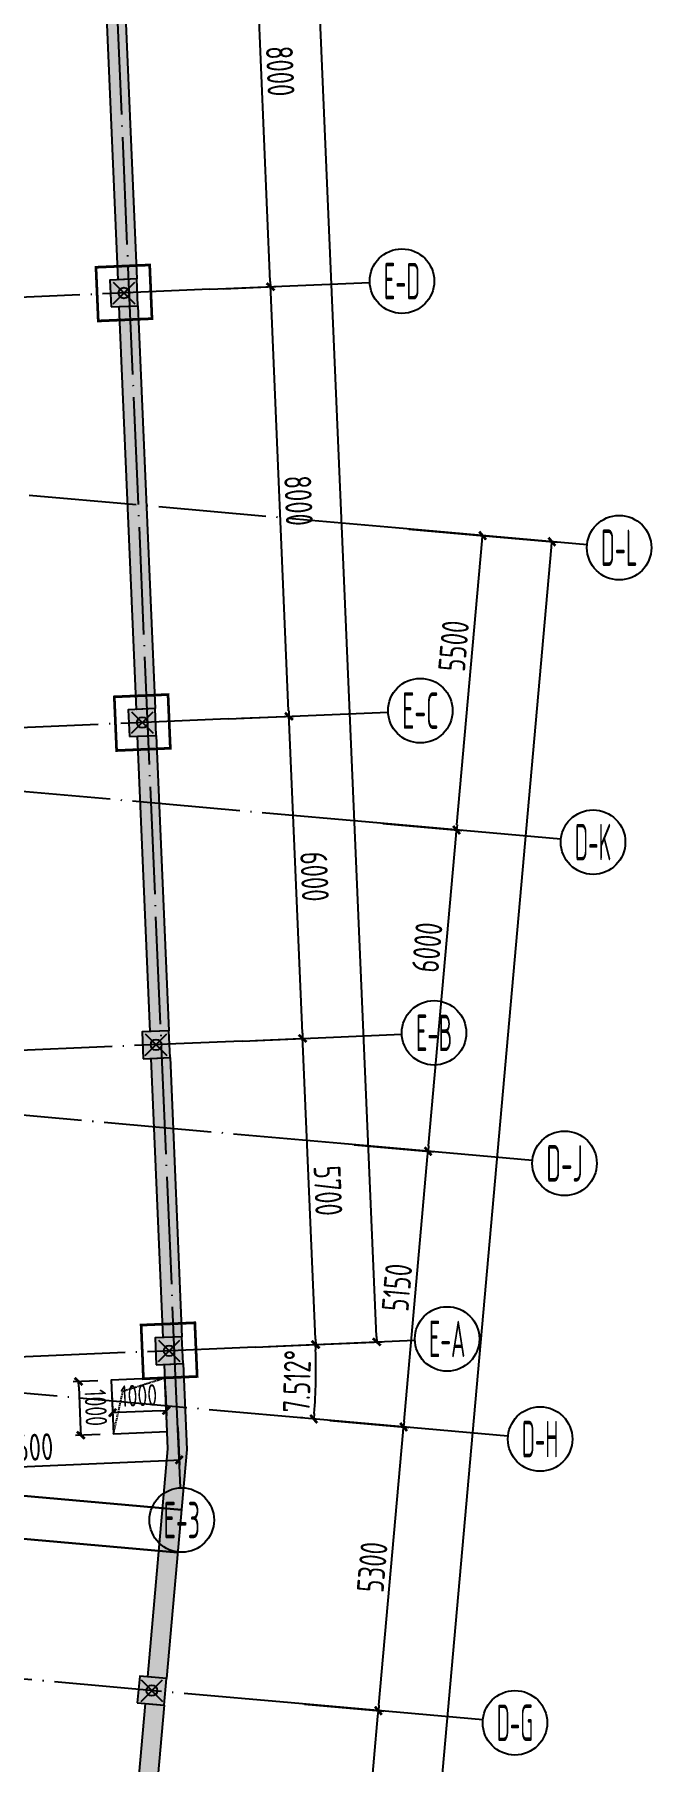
# Model space of a CAD drawing. Extents: x -57409 to 252654, y -8259 to 229119.
# Drawn here: x 215664 to 227138, y 57045 to 89177 of the extents above; entities that cross this region are included whole.
import ezdxf
from ezdxf.enums import TextEntityAlignment as Align

# ---------------------------------------------------------------- set-up
doc = ezdxf.new("R2010")
doc.units = 0
doc.header["$LTSCALE"] = 100
doc.header["$PDMODE"] = 35
doc.header["$PDSIZE"] = 200
doc.linetypes.add('DASH', pattern=[0.35, 0.25, -0.1])
doc.linetypes.add('DOTE', pattern=[2.42, 2, -0.2, 0.02, -0.2])
doc.layers.get('0').update_dxf_attribs({"linetype": 'CONTINUOUS'})
doc.layers.get('Defpoints').update_dxf_attribs({"linetype": 'CONTINUOUS'})
for name, color, linetype in [('B-TEXT', 3, 'CONTINUOUS'), ('COLU', 7, 'CONTINUOUS'), ('CT', 2, 'CONTINUOUS'), ('dim-wall', 7, 'CONTINUOUS'), ('dote', 253, 'DOTE'), ('h填实-柱墙', 254, 'CONTINUOUS'), ('JSK', 4, 'CONTINUOUS'), ('WALL', 3, 'CONTINUOUS'), ('Z-AXIS', 3, 'CONTINUOUS')]:
    doc.layers.add(name, color=color, linetype=linetype)
doc.layers.add('重心计算', color=7, linetype='CONTINUOUS', plot=False)
doc.styles.add('_TCH_AXIS', font='tssdeng.shx', dxfattribs={"width": 0.7, "bigfont": 'tssdchn.shx'})
doc.styles.add('COMPLEX', font='tssdeng.shx', dxfattribs={"width": 0.7, "bigfont": 'tssdchn.shx'})
doc.styles.add('Jgcad-DIM', font='tssdeng.shx', dxfattribs={"width": 0.7, "bigfont": 'tssdchn.shx'})
doc.styles.add('TSSD_Dimension', font='tssdeng.shx', dxfattribs={"width": 0.7})
doc.dimstyles.new('TSSD_100_100', dxfattribs={"dimtxt": 300, "dimasz": 100, "dimexe": 100, "dimexo": 250, "dimgap": 100, "dimtad": 1, "dimdec": 0, "dimzin": 0, "dimdsep": 46, "dimtxsty": 'Jgcad-DIM', "dimblk": 'ARCHTICK', "dimblk1": 'ARCHTICK', "dimblk2": 'ARCHTICK', "dimsah": 1, "dimcen": 0, "dimdle": 100, "dimclre": 7, "dimclrt": 7, "dimadec": 3, "dimazin": 0, "dimtfac": 1, "dimtdec": 0, "dimtix": 1, "dimtmove": 2, "dimatfit": 3, "dimfxl": 1, "dimtolj": 1, "dimtzin": 0, "dimarcsym": 0})
doc.dimstyles.new('TSSD_100_100$0', dxfattribs={"dimtxt": 300, "dimasz": 100, "dimexe": 100, "dimexo": 250, "dimgap": 100, "dimtad": 1, "dimdec": 0, "dimzin": 0, "dimdsep": 46, "dimtxsty": 'TSSD_Dimension', "dimblk": '_tsdbk', "dimblk1": '_tsdbk', "dimblk2": '_tsdbk', "dimsah": 1, "dimcen": 0, "dimdle": 100, "dimclrt": 7, "dimadec": 0, "dimazin": 0, "dimtfac": 1, "dimtdec": 0, "dimtix": 1, "dimtmove": 2, "dimatfit": 3, "dimldrblk": '_tsdbk', "dimfxl": 1, "dimtolj": 1, "dimtzin": 0, "dimarcsym": 0})

# ---------------------------------------------------------------- blocks, each defined once
blk = doc.blocks.new('_tsdbk')
blk.add_line((-1, 0), (0, 0))
at = {"const_width": 0.5}
blk.add_lwpolyline([(-0.7, -0.7), (0.7, 0.7)], dxfattribs=at)
blk = doc.blocks.new('*D11')
at = {"layer": 'Defpoints', "color": 0}
for p in [(222375, 79998), (223998, 79854), (221889, 74520)]:
    blk.add_point(p, dxfattribs=at)
at = {"layer": 'Z-AXIS', "color": 0, "lineweight": -2}
for p, q in [((222624, 79976), (224098, 79846)), ((223521, 74475), (223990, 79755)), ((222139, 74498), (223612, 74367))]:
    blk.add_line(p, q, dxfattribs=at)
at = {"layer": 'Z-AXIS', "color": 0, "lineweight": -2, "xscale": 100, "yscale": 100, "zscale": 100}
for p, rotation in [((223998, 79854), 84.93164578912575), ((223513, 74376), 264.9316457891258)]:
    blk.add_blockref('_tsdbk', p, dxfattribs=dict(at, rotation=rotation))
at = {"layer": 'Z-AXIS', "color": 7, "insert": (223460, 77801), "char_height": 500, "attachment_point": 5, "rotation": 84.9316, "style": 'TSSD_Dimension'}
blk.add_mtext('\\A1;5500', dxfattribs=at)
blk = doc.blocks.new('*D12')
at = {"layer": 'Defpoints', "color": 0}
for p in [(222375, 79998), (225287, 79740), (217234, 22026)]:
    blk.add_point(p, dxfattribs=at)
at = {"layer": 'Z-AXIS', "color": 0, "lineweight": -2}
for p, q in [((222624, 79976), (225387, 79731)), ((220154, 21867), (225278, 79640)), ((217483, 22004), (220245, 21759))]:
    blk.add_line(p, q, dxfattribs=at)
at = {"layer": 'Z-AXIS', "color": 0, "lineweight": -2, "xscale": 100, "yscale": 100, "zscale": 100}
for p, rotation in [((225287, 79740), 84.93164578912575), ((220145, 21768), 264.9316457891258)]:
    blk.add_blockref('_tsdbk', p, dxfattribs=dict(at, rotation=rotation))
at = {"layer": 'Z-AXIS', "color": 7, "insert": (222368, 50785), "char_height": 500, "attachment_point": 5, "rotation": 84.9316, "style": 'TSSD_Dimension'}
blk.add_mtext('\\A1;58200', dxfattribs=at)
blk = doc.blocks.new('*D42')
at = {"layer": 'Defpoints', "color": 0}
for p in [(220436, 58134), (222059, 57990), (219906, 52158)]:
    blk.add_point(p, dxfattribs=at)
at = {"layer": 'Z-AXIS', "color": 0, "lineweight": -2}
for p, q in [((220685, 58112), (222159, 57981)), ((221538, 52113), (222050, 57891)), ((220155, 52136), (221629, 52005))]:
    blk.add_line(p, q, dxfattribs=at)
at = {"layer": 'Z-AXIS', "color": 0, "lineweight": -2, "xscale": 100, "yscale": 100, "zscale": 100}
for p, rotation in [((222059, 57990), 84.93164578912575), ((221529, 52014), 264.9316457891258)]:
    blk.add_blockref('_tsdbk', p, dxfattribs=dict(at, rotation=rotation))
at = {"layer": 'Z-AXIS', "color": 7, "insert": (221446, 55033), "char_height": 500, "attachment_point": 5, "rotation": 84.9316, "style": 'TSSD_Dimension'}
blk.add_mtext('\\A1;6000', dxfattribs=at)
blk = doc.blocks.new('*D45')
at = {"layer": 'Defpoints', "color": 0}
for p in [(221359, 68543), (222983, 68399), (220904, 63413)]:
    blk.add_point(p, dxfattribs=at)
at = {"layer": 'Z-AXIS', "color": 0, "lineweight": -2}
for p, q in [((221608, 68521), (223082, 68391)), ((222536, 63369), (222974, 68300)), ((221153, 63391), (222627, 63261))]:
    blk.add_line(p, q, dxfattribs=at)
at = {"layer": 'Z-AXIS', "color": 0, "lineweight": -2, "xscale": 100, "yscale": 100, "zscale": 100}
for p, rotation in [((222983, 68399), 84.93164578912575), ((222528, 63269), 264.9316457891258)]:
    blk.add_blockref('_tsdbk', p, dxfattribs=dict(at, rotation=rotation))
at = {"layer": 'Z-AXIS', "color": 7, "insert": (222406, 65865), "char_height": 500, "attachment_point": 5, "rotation": 84.9316, "style": 'TSSD_Dimension'}
blk.add_mtext('\\A1;5150', dxfattribs=at)
blk = doc.blocks.new('*D46')
at = {"layer": 'Defpoints', "color": 0}
for p in [(220904, 63413), (222528, 63269), (220436, 58134)]:
    blk.add_point(p, dxfattribs=at)
at = {"layer": 'Z-AXIS', "color": 0, "lineweight": -2}
for p, q in [((221153, 63391), (222627, 63261)), ((222068, 58090), (222519, 63170)), ((220685, 58112), (222159, 57981))]:
    blk.add_line(p, q, dxfattribs=at)
at = {"layer": 'Z-AXIS', "color": 0, "lineweight": -2, "xscale": 100, "yscale": 100, "zscale": 100}
for p, rotation in [((222528, 63269), 84.93164578912575), ((222059, 57990), 264.9316457891258)]:
    blk.add_blockref('_tsdbk', p, dxfattribs=dict(at, rotation=rotation))
at = {"layer": 'Z-AXIS', "color": 7, "insert": (221945, 60661), "char_height": 500, "attachment_point": 5, "rotation": 84.9316, "style": 'TSSD_Dimension'}
blk.add_mtext('\\A1;5300', dxfattribs=at)
blk = doc.blocks.new('_AXISO')
blk.add_circle((0, 0), 0.5)
at = {"layer": 'B-TEXT', "style": 'COMPLEX', "width": 1.450893}
blk.add_attdef('A', text='', height=0.56, dxfattribs=at).set_placement((0.249375, -0.28), (0.749375, -0.28), align=Align.FIT)
blk = doc.blocks.new('*D47')
at = {"layer": 'Defpoints', "color": 0}
for p in [(221889, 74520), (223513, 74376), (221359, 68543)]:
    blk.add_point(p, dxfattribs=at)
at = {"layer": 'Z-AXIS', "color": 0, "lineweight": -2}
for p, q in [((222139, 74498), (223612, 74367)), ((222991, 68499), (223504, 74276)), ((221608, 68521), (223082, 68391))]:
    blk.add_line(p, q, dxfattribs=at)
at = {"layer": 'Z-AXIS', "color": 0, "lineweight": -2, "xscale": 100, "yscale": 100, "zscale": 100}
for p, rotation in [((223513, 74376), 84.93164578912575), ((222983, 68399), 264.9316457891258)]:
    blk.add_blockref('_tsdbk', p, dxfattribs=dict(at, rotation=rotation))
at = {"layer": 'Z-AXIS', "color": 7, "insert": (222967, 72193), "char_height": 500, "attachment_point": 5, "rotation": 84.9316, "style": 'TSSD_Dimension'}
blk.add_mtext('\\A1;6000', dxfattribs=at)
blk = doc.blocks.new('*D53')
at = {"layer": 'Defpoints', "color": 0}
for p in [(219522, 70450), (220650, 70498), (219766, 64755)]:
    blk.add_point(p, dxfattribs=at)
at = {"layer": 'Z-AXIS', "color": 0, "lineweight": -2}
for p, q in [((219772, 70460), (220750, 70502)), ((220889, 64903), (220655, 70398)), ((220015, 64765), (220993, 64807))]:
    blk.add_line(p, q, dxfattribs=at)
at = {"layer": 'Z-AXIS', "color": 0, "lineweight": -2, "xscale": 100, "yscale": 100, "zscale": 100}
for p, rotation in [((220650, 70498), 92.44398534450973), ((220893, 64803), 272.4439853445098)]:
    blk.add_blockref('_tsdbk', p, dxfattribs=dict(at, rotation=rotation))
at = {"layer": 'Z-AXIS', "color": 7, "insert": (221122, 67665), "char_height": 500, "attachment_point": 5, "rotation": 272.444, "style": 'TSSD_Dimension'}
blk.add_mtext('\\A1;5700', dxfattribs=at)
blk = doc.blocks.new('*D54')
at = {"layer": 'Defpoints', "color": 0}
for p in [(220395, 76492), (219267, 76444), (219522, 70450)]:
    blk.add_point(p, dxfattribs=at)
at = {"layer": 'Z-AXIS', "color": 0, "lineweight": -2}
for p, q in [((219516, 76455), (220494, 76497)), ((220646, 70598), (220399, 76392)), ((219772, 70460), (220750, 70502))]:
    blk.add_line(p, q, dxfattribs=at)
at = {"layer": 'Z-AXIS', "color": 0, "lineweight": -2, "xscale": 100, "yscale": 100, "zscale": 100}
for p, rotation in [((220395, 76492), 92.44398534450973), ((220650, 70498), 272.4439853445098)]:
    blk.add_blockref('_tsdbk', p, dxfattribs=dict(at, rotation=rotation))
at = {"layer": 'Z-AXIS', "color": 7, "insert": (220872, 73510), "char_height": 500, "attachment_point": 5, "rotation": 272.444, "style": 'TSSD_Dimension'}
blk.add_mtext('\\A1;6000', dxfattribs=at)
blk = doc.blocks.new('*D55')
at = {"layer": 'Defpoints', "color": 0}
for p in [(218925, 84437), (220053, 84485), (219267, 76444)]:
    blk.add_point(p, dxfattribs=at)
at = {"layer": 'Z-AXIS', "color": 0, "lineweight": -2}
for p, q in [((219175, 84447), (220153, 84489)), ((220390, 76592), (220058, 84385)), ((219516, 76455), (220494, 76497))]:
    blk.add_line(p, q, dxfattribs=at)
at = {"layer": 'Z-AXIS', "color": 0, "lineweight": -2, "xscale": 100, "yscale": 100, "zscale": 100}
for p, rotation in [((220053, 84485), 92.44398534450973), ((220395, 76492), 272.4439853445098)]:
    blk.add_blockref('_tsdbk', p, dxfattribs=dict(at, rotation=rotation))
at = {"layer": 'Z-AXIS', "color": 7, "insert": (220574, 80504), "char_height": 500, "attachment_point": 5, "rotation": 272.444, "style": 'TSSD_Dimension'}
blk.add_mtext('\\A1;8000', dxfattribs=at)
blk = doc.blocks.new('*D56')
at = {"layer": 'Defpoints', "color": 0}
for p in [(218584, 92430), (219712, 92478), (218925, 84437)]:
    blk.add_point(p, dxfattribs=at)
at = {"layer": 'Z-AXIS', "color": 0, "lineweight": -2}
for p, q in [((218834, 92440), (219812, 92482)), ((220049, 84585), (219717, 92378)), ((219175, 84447), (220153, 84489))]:
    blk.add_line(p, q, dxfattribs=at)
at = {"layer": 'Z-AXIS', "color": 0, "lineweight": -2, "xscale": 100, "yscale": 100, "zscale": 100}
for p, rotation in [((219712, 92478), 92.44398534450973), ((220053, 84485), 272.4439853445098)]:
    blk.add_blockref('_tsdbk', p, dxfattribs=dict(at, rotation=rotation))
at = {"layer": 'Z-AXIS', "color": 7, "insert": (220233, 88496), "char_height": 500, "attachment_point": 5, "rotation": 272.444, "style": 'TSSD_Dimension'}
blk.add_mtext('\\A1;8000', dxfattribs=at)
blk = doc.blocks.new('*D67')
at = {"layer": 'Defpoints', "color": 0}
for p in [(217594, 168757), (215331, 168660), (219766, 64755)]:
    blk.add_point(p, dxfattribs=at)
at = {"layer": 'Z-AXIS', "color": 0, "lineweight": -2}
for p, q in [((215580, 168671), (217694, 168761)), ((222025, 64951), (217598, 168657)), ((220015, 64765), (222129, 64856))]:
    blk.add_line(p, q, dxfattribs=at)
at = {"layer": 'Z-AXIS', "color": 0, "lineweight": -2, "xscale": 100, "yscale": 100, "zscale": 100}
for p, rotation in [((217594, 168757), 92.44398534450973), ((222029, 64851), 272.4439853445098)]:
    blk.add_blockref('_tsdbk', p, dxfattribs=dict(at, rotation=rotation))
at = {"layer": 'Z-AXIS', "color": 7, "insert": (219430, 117545), "char_height": 500, "attachment_point": 5, "rotation": 272.444, "style": 'TSSD_Dimension'}
blk.add_mtext('\\A1;104000', dxfattribs=at)
blk = doc.blocks.new('*D69')
at = {"layer": 'Defpoints', "color": 0}
for p in [(218317, 63509), (212722, 63270), (218354, 62657)]:
    blk.add_point(p, dxfattribs=at)
at = {"layer": 'Z-AXIS', "color": 0, "lineweight": -2}
for p, q in [((212733, 63020), (212763, 62318)), ((218328, 63259), (218358, 62557)), ((212859, 62422), (218254, 62652))]:
    blk.add_line(p, q, dxfattribs=at)
at = {"layer": 'Z-AXIS', "color": 0, "lineweight": -2, "xscale": 100, "yscale": 100, "zscale": 100}
for p, rotation in [((218354, 62657), 2.44398534784623), ((212759, 62418), 182.4439853478462)]:
    blk.add_blockref('_tsdbk', p, dxfattribs=dict(at, rotation=rotation))
at = {"layer": 'Z-AXIS', "color": 7, "insert": (215541, 62887), "char_height": 500, "attachment_point": 5, "rotation": 2.444, "style": 'TSSD_Dimension'}
blk.add_mtext('\\A1;5600', dxfattribs=at)
blk = doc.blocks.new('*D125')
at = {"layer": 'Defpoints', "color": 0}
for p in [(219766, 64755), (222738, 64882), (220888, 63879), (220904, 63413), (224470, 63097)]:
    blk.add_point(p, dxfattribs=at)
at = {"layer": 'Z-AXIS', "color": 7, "lineweight": -2}
blk.add_line((220655, 63436), (220608, 63440), dxfattribs=at)
at = {"layer": 'Z-AXIS', "color": 0, "lineweight": -2}
blk.add_arc((210324, 64352), 10574, 355.4735, 1.9021, dxfattribs=at)
at = {"layer": 'Z-AXIS', "color": 0, "lineweight": -2, "xscale": 100, "yscale": 100, "zscale": 100}
for p, rotation in [((220889, 64803), 92.17305872995139), ((220857, 63418), 265.2025724012376)]:
    blk.add_blockref('_tsdbk', p, dxfattribs=dict(at, rotation=rotation))
at = {"layer": 'Z-AXIS', "color": 7, "insert": (220546, 64118), "char_height": 500, "attachment_point": 5, "rotation": 88.6878, "style": 'Jgcad-DIM'}
blk.add_mtext('\\A1;7.512°', dxfattribs=at)
blk = doc.blocks.new('*D2810')
at = {"layer": 'Defpoints', "color": 0}
for p in [(217089, 64140), (218088, 64183), (217115, 63534)]:
    blk.add_point(p, dxfattribs=at)
at = {"layer": 'dim-wall', "color": 0, "lineweight": -2}
for p, q in [((217100, 63890), (217119, 63434)), ((218099, 63933), (218118, 63476)), ((218014, 63572), (217215, 63538))]:
    blk.add_line(p, q, dxfattribs=at)
at = {"layer": 'dim-wall', "color": 0, "lineweight": -2, "xscale": 100, "yscale": 100, "zscale": 100}
for p, rotation in [((217115, 63534), 182.4), ((218114, 63576), 2.399999999999975)]:
    blk.add_blockref('_tsdbk', p, dxfattribs=dict(at, rotation=rotation))
at = {"layer": 'dim-wall', "color": 7, "insert": (217602, 63855), "char_height": 400, "attachment_point": 5, "rotation": 2.4, "style": 'TSSD_Dimension'}
blk.add_mtext('\\A1;1000', dxfattribs=at)
blk = doc.blocks.new('*D2811')
at = {"layer": 'Defpoints', "color": 0}
for p in [(217089, 64140), (216524, 63116), (217132, 63141)]:
    blk.add_point(p, dxfattribs=at)
at = {"layer": 'dim-wall', "color": 0, "lineweight": -2}
for p, q in [((216840, 64130), (216383, 64110)), ((216487, 64015), (216520, 63215)), ((216882, 63131), (216424, 63111))]:
    blk.add_line(p, q, dxfattribs=at)
at = {"layer": 'dim-wall', "color": 0, "lineweight": -2, "xscale": 100, "yscale": 100, "zscale": 100}
for p, rotation in [((216483, 64115), 92.39999999999999), ((216524, 63116), 272.4)]:
    blk.add_blockref('_tsdbk', p, dxfattribs=dict(at, rotation=rotation))
at = {"layer": 'dim-wall', "color": 7, "insert": (216803, 63628), "char_height": 400, "attachment_point": 5, "rotation": 272.4, "style": 'TSSD_Dimension'}
blk.add_mtext('\\A1;1000', dxfattribs=at)
blk = doc.blocks.new('后浇带现场')
at = {"color": 6, "lineweight": 30}
for points in [[(821257, 720830), (821257, 688843), (805860, 662656), (825600, 651049), (814026, 631365), (812236, 611185), (845904, 608199)], [(822057, 720830), (822057, 688625), (806955, 662940), (826695, 651333), (814807, 631115), (813104, 611911), (845975, 608996)]]:
    blk.add_lwpolyline(points, dxfattribs=at)

msp = doc.modelspace()

# ---------------------------------------------------------------- hatches: boundary and pattern name
at = {"layer": 'h填实-柱墙'}
for points in [[(216896.5, 92107.3), (217246.2, 92122.2), (217566.1, 84629), (217216.4, 84614.1)], [(217087.8, 84108.2), (217587.4, 84129.5), (217566.1, 84629), (217066.5, 84607.7)], [(217237.7, 84114.6), (217587.4, 84129.5), (217907.2, 76636.3), (217557.5, 76621.4)], [(217429, 76115.4), (217928.5, 76136.8), (217907.2, 76636.3), (217407.6, 76615)], [(217578.8, 76121.8), (217928.5, 76136.8), (218163, 70641.8), (217813.4, 70626.8)], [(217684.8, 70120.9), (218184.4, 70142.2), (218163, 70641.8), (217663.5, 70620.4)], [(217834.7, 70127.3), (218184.4, 70142.2), (218406.1, 64946.9), (218056.4, 64932)], [(217927.9, 64426.1), (218427.4, 64447.4), (218406.1, 64946.9), (217906.6, 64925.6)], [(218427.4, 64447.4), (218495.5, 62852.6), (218117.5, 58590.8), (217768.9, 58621.7), (218144.8, 62860.7), (218077.8, 64432.5)], [(217575.3, 58136.9), (218073.3, 58092.7), (218117.5, 58590.8), (217619.5, 58635)], [(217724.7, 58123.7), (218073.3, 58092.7), (217596.3, 52713.9), (217247.6, 52744.8)]]:
    msp.add_hatch(color=256, dxfattribs=at).paths.add_polyline_path(points)

# ---------------------------------------------------------------- linework, layer by layer
at = {"layer": 'COLU'}
for points in [[(217087.8, 84108.2), (217587.4, 84129.5), (217566.1, 84629), (217066.5, 84607.7)], [(217429, 76115.4), (217928.5, 76136.8), (217907.2, 76636.3), (217407.6, 76615)], [(217684.8, 70120.9), (218184.4, 70142.2), (218163, 70641.8), (217663.5, 70620.4)], [(217927.9, 64426.1), (218427.4, 64447.4), (218406.1, 64946.9), (217906.6, 64925.6)], [(217575.3, 58136.9), (218073.3, 58092.7), (218117.5, 58590.8), (217619.5, 58635)]]:
    msp.add_lwpolyline(points, close=True, dxfattribs=at)
at = {"layer": 'CT', "const_width": 50}
for points in [[(216848.7, 83847.7), (217847.8, 83890.4), (217805.2, 84889.5), (216806.1, 84846.8)], [(217189.9, 75855), (218188.9, 75897.6), (218146.3, 76896.7), (217147.2, 76854.1)], [(217688.8, 64165.6), (218687.9, 64208.3), (218645.2, 65207.4), (217646.1, 65164.7)]]:
    msp.add_lwpolyline(points, close=True, dxfattribs=at)
at = {"layer": 'dote', "ltscale": 10}
for p, q in [((218317.3, 63509), (213521.9, 175862.7)), ((222375.4, 79998.3), (142777.6, 87057.9)), ((218925.5, 84436.8), (205837.4, 83878.2)), ((221889.5, 74519.8), (151316.5, 80779)), ((219266.6, 76444.1), (206178.5, 75885.5)), ((221359.4, 68543.3), (150786.5, 74802.5)), ((219522.5, 70449.6), (206434.4, 69890.9)), ((220904.5, 63413.4), (143159.6, 70308.7)), ((220436.2, 58134.2), (142691.4, 65029.4)), ((219765.5, 64754.7), (212672, 64452))]:
    msp.add_line(p, q, dxfattribs=at)
at = {"layer": 'JSK'}
msp.add_lwpolyline([(218088.4, 64182.7), (217089.3, 64140.1), (217132, 63141), (218131, 63183.6)], close=True, dxfattribs=at)
at = {"layer": 'JSK', "linetype": 'DASH'}
msp.add_lwpolyline([(217132, 63141), (217308.6, 63936.2), (218088.4, 64182.7)], dxfattribs=at)
at = {"layer": 'WALL'}
for points in [[(216896.5, 92107.3), (217246.2, 92122.2), (217566.1, 84629), (217216.4, 84614.1)], [(217237.7, 84114.6), (217587.4, 84129.5), (217907.2, 76636.3), (217557.5, 76621.4)], [(217578.8, 76121.8), (217928.5, 76136.8), (218163, 70641.8), (217813.4, 70626.8)], [(217834.7, 70127.3), (218184.4, 70142.2), (218406.1, 64946.9), (218056.4, 64932)], [(218427.4, 64447.4), (218495.5, 62852.6), (218117.5, 58590.8), (217768.9, 58621.7), (218144.8, 62860.7), (218077.8, 64432.5)], [(217724.7, 58123.7), (218073.3, 58092.7), (217596.3, 52713.9), (217247.6, 52744.8)]]:
    msp.add_lwpolyline(points, close=True, dxfattribs=at)
at = {"layer": 'Z-AXIS'}
for p, q in [((218925.5, 84436.8), (221898.2, 84563.7)), ((225940.8, 79682.1), (222375.4, 79998.3)), ((219266.6, 76444.1), (222239.3, 76571)), ((225454.9, 74203.6), (221889.5, 74519.8)), ((219522.5, 70449.6), (222495.2, 70576.4)), ((224924.8, 68227.1), (221359.4, 68543.3)), ((219765.5, 64754.7), (222738.3, 64881.6)), ((218375.9, 62136.1), (218317.3, 63509)), ((224469.9, 63097.2), (220904.5, 63413.4)), ((224001.6, 57817.9), (220436.2, 58134.2))]:
    msp.add_line(p, q, dxfattribs=at)
at = {"layer": '重心计算', "color": 5}
for p in [(217326.9, 84368.6), (217326.9, 84368.6), (217668.1, 76375.9), (217668.1, 76375.9), (217923.9, 70381.3), (217923.9, 70381.3), (218167, 64686.5), (218167, 64686.5), (217846.4, 58363.9), (217846.4, 58363.9)]:
    msp.add_point(p, dxfattribs=at)

# ---------------------------------------------------------------- block references
at = {"color": 3, "lineweight": 30}
msp.add_blockref('后浇带现场', (-627579.1, -547267.4), dxfattribs=at)
at = {"layer": 'Z-AXIS'}
ref = msp.add_blockref('_AXISO', (222497.7, 84589.3), dxfattribs=dict(at, xscale=1199.999999999998, yscale=1200, zscale=1200, rotation=359.9996457873818))
ref.add_attrib('A', 'E-D', dxfattribs={"color": 7, "height": 678.82, "rotation": 359.99965, "style": '_TCH_AXIS', "width": 0.440678}).set_placement((222158.2, 84249.9), (222837.1, 84249.9), align=Align.FIT)
ref = msp.add_blockref('_AXISO', (226538.4, 79629.1), dxfattribs=dict(at, xscale=1199.999999999998, yscale=1200, zscale=1200, rotation=359.9996457873818))
ref.add_attrib('A', 'D-L', dxfattribs={"color": 7, "height": 678.82, "rotation": 359.99965, "style": '_TCH_AXIS', "width": 0.440678}).set_placement((226199, 79289.7), (226877.9, 79289.7), align=Align.FIT)
ref = msp.add_blockref('_AXISO', (222838.8, 76596.6), dxfattribs=dict(at, xscale=1199.999999999998, yscale=1200, zscale=1200, rotation=359.9996457873818))
ref.add_attrib('A', 'E-C', dxfattribs={"color": 7, "height": 678.82, "rotation": 359.99965, "style": '_TCH_AXIS', "width": 0.433333}).set_placement((222499.4, 76257.2), (223178.2, 76257.2), align=Align.FIT)
ref = msp.add_blockref('_AXISO', (226052.6, 74150.6), dxfattribs=dict(at, xscale=1199.999999999998, yscale=1200, zscale=1200, rotation=359.9996457873818))
ref.add_attrib('A', 'D-K', dxfattribs={"color": 7, "height": 678.82, "rotation": 359.99965, "style": '_TCH_AXIS', "width": 0.42623}).set_placement((225713.1, 73811.2), (226392, 73811.2), align=Align.FIT)
ref = msp.add_blockref('_AXISO', (223094.7, 70602), dxfattribs=dict(at, xscale=1199.999999999998, yscale=1200, zscale=1200, rotation=359.9996457873818))
ref.add_attrib('A', 'E-B', dxfattribs={"color": 7, "height": 678.82, "rotation": 359.99965, "style": '_TCH_AXIS', "width": 0.440678}).set_placement((222755.2, 70262.6), (223434.1, 70262.6), align=Align.FIT)
ref = msp.add_blockref('_AXISO', (225522.5, 68174.1), dxfattribs=dict(at, xscale=1199.999999999998, yscale=1200, zscale=1200, rotation=359.9996457873818))
ref.add_attrib('A', 'D-J', dxfattribs={"color": 7, "height": 678.82, "rotation": 359.99965, "style": '_TCH_AXIS', "width": 0.45614}).set_placement((225183.1, 67834.7), (225861.9, 67834.7), align=Align.FIT)
ref = msp.add_blockref('_AXISO', (223337.7, 64907.2), dxfattribs=dict(at, xscale=1199.999999999998, yscale=1200, zscale=1200, rotation=359.9996457873818))
ref.add_attrib('A', 'E-A', dxfattribs={"color": 7, "height": 678.82, "rotation": 359.99965, "style": '_TCH_AXIS', "width": 0.42623}).set_placement((222998.3, 64567.8), (223677.1, 64567.8), align=Align.FIT)
ref = msp.add_blockref('_AXISO', (225067.5, 63044.2), dxfattribs=dict(at, xscale=1199.999999999998, yscale=1200, zscale=1200, rotation=359.9996457873818))
ref.add_attrib('A', 'D-H', dxfattribs={"color": 7, "height": 678.82, "rotation": 359.99965, "style": '_TCH_AXIS', "width": 0.42623}).set_placement((224728.1, 62704.8), (225406.9, 62704.8), align=Align.FIT)
ref = msp.add_blockref('_AXISO', (218401.5, 61536.7), dxfattribs=dict(at, xscale=1199.999999999998, yscale=1200, zscale=1200, rotation=359.9996457873818))
ref.add_attrib('A', 'E-3', dxfattribs={"color": 7, "height": 678.82, "rotation": 359.99965, "style": '_TCH_AXIS', "width": 0.440678}).set_placement((218062.1, 61197.2), (218740.9, 61197.2), align=Align.FIT)
ref = msp.add_blockref('_AXISO', (224599.3, 57764.9), dxfattribs=dict(at, xscale=1199.999999999998, yscale=1200, zscale=1200, rotation=359.9996457873818))
ref.add_attrib('A', 'D-G', dxfattribs={"color": 7, "height": 678.82, "rotation": 359.99965, "style": '_TCH_AXIS', "width": 0.419355}).set_placement((224259.9, 57425.5), (224938.7, 57425.5), align=Align.FIT)

# ---------------------------------------------------------------- dimensions: what is measured, and where the dimension line sits
at = {"layer": 'dim-wall'}
for base, p1, p2, angle, picture, middle in [((216524.4, 63115.5), (217089.3, 64140.1), (217132, 63141), 92.4, '*D2811', (216803.2, 63627.6)), ((217114.7, 63534), (218088.4, 64182.7), (217089.3, 64140.1), 2.4, '*D2810', (217601.7, 63854.7))]:
    dim = msp.add_linear_dim(base=base, p1=p1, p2=p2, angle=angle, dimstyle='TSSD_100_100$0', override={"dimtxt": 400}, dxfattribs=at)
    dim.commit()
    dim.dimension.update_dxf_attribs({"geometry": picture, "text_midpoint": middle})
at = {"layer": 'Z-AXIS'}
for base, p1, p2, angle, picture, middle in [((217594.2, 168756.8), (219765.5, 64754.7), (215330.7, 168660.1), 92.44399, '*D67', (219429.7, 117544.7)), ((223998.5, 79854.4), (221889.5, 74519.8), (222375.4, 79998.3), 84.93165, '*D11', (223459.6, 77801.4)), ((223512.6, 74375.9), (221359.4, 68543.3), (221889.5, 74519.8), 84.93165, '*D47', (222966.5, 72193.1))]:
    dim = msp.add_linear_dim(base=base, p1=p1, p2=p2, angle=angle, dimstyle='TSSD_100_100$0', override={"dimtxt": 500}, dxfattribs=at)
    dim.commit()
    dim.dimension.update_dxf_attribs({"geometry": picture, "text_midpoint": middle, "dimtype": 160})
for base, p1, p2, angle, picture, middle in [((219712.3, 92477.7), (218925.5, 84436.8), (218584.3, 92429.5), 92.44399, '*D56', (220232.5, 88496.3)), ((220053.4, 84485), (219266.6, 76444.1), (218925.5, 84436.8), 92.44399, '*D55', (220573.6, 80503.5)), ((225287.1, 79740.1), (217233.8, 22025.9), (222375.4, 79998.3), 84.93165, '*D12', (222367.6, 50784.8)), ((220394.5, 76492.2), (219522.5, 70449.6), (219266.6, 76444.1), 92.44399, '*D54', (220872.1, 73509.9)), ((220650.4, 70497.7), (219765.5, 64754.7), (219522.5, 70449.6), 92.44399, '*D53', (221121.6, 67665.2)), ((222982.5, 68399.3), (220904.5, 63413.4), (221359.4, 68543.3), 84.93165, '*D45', (222406.4, 65865.3)), ((218353.7, 62656.6), (212722.4, 63270.2), (218317.3, 63509), 2.44399, '*D69', (215541.4, 62886.9)), ((222527.5, 63269.5), (220436.2, 58134.2), (220904.5, 63413.4), 84.93165, '*D46', (221944.8, 60660.8)), ((222059.3, 57990.2), (219906.2, 52157.6), (220436.2, 58134.2), 84.93165, '*D42', (221445.6, 55032.9))]:
    dim = msp.add_linear_dim(base=base, p1=p1, p2=p2, angle=angle, dimstyle='TSSD_100_100$0', override={"dimtxt": 500}, dxfattribs=at)
    dim.commit()
    dim.dimension.update_dxf_attribs({"geometry": picture, "text_midpoint": middle})
dim = msp.add_angular_dim_2l(base=(220888, 63878.7), line1=((219765.5, 64754.7), (222738.3, 64881.6)), line2=((224469.9, 63097.2), (220904.5, 63413.4)), dimstyle='TSSD_100_100', override={"dimtxt": 500, "dimexe": 250, "dimblk": '_tsdbk', "dimblk1": '_tsdbk', "dimblk2": '_tsdbk', "dimsah": 1, "dimdle": 0, "dimadec": 3, "dimldrblk": '_tsdbk'}, dxfattribs=at)
dim.commit()
dim.dimension.update_dxf_attribs({"geometry": '*D125', "text_midpoint": (220545.9, 64117.7)})

doc.saveas('drawing.dxf')
